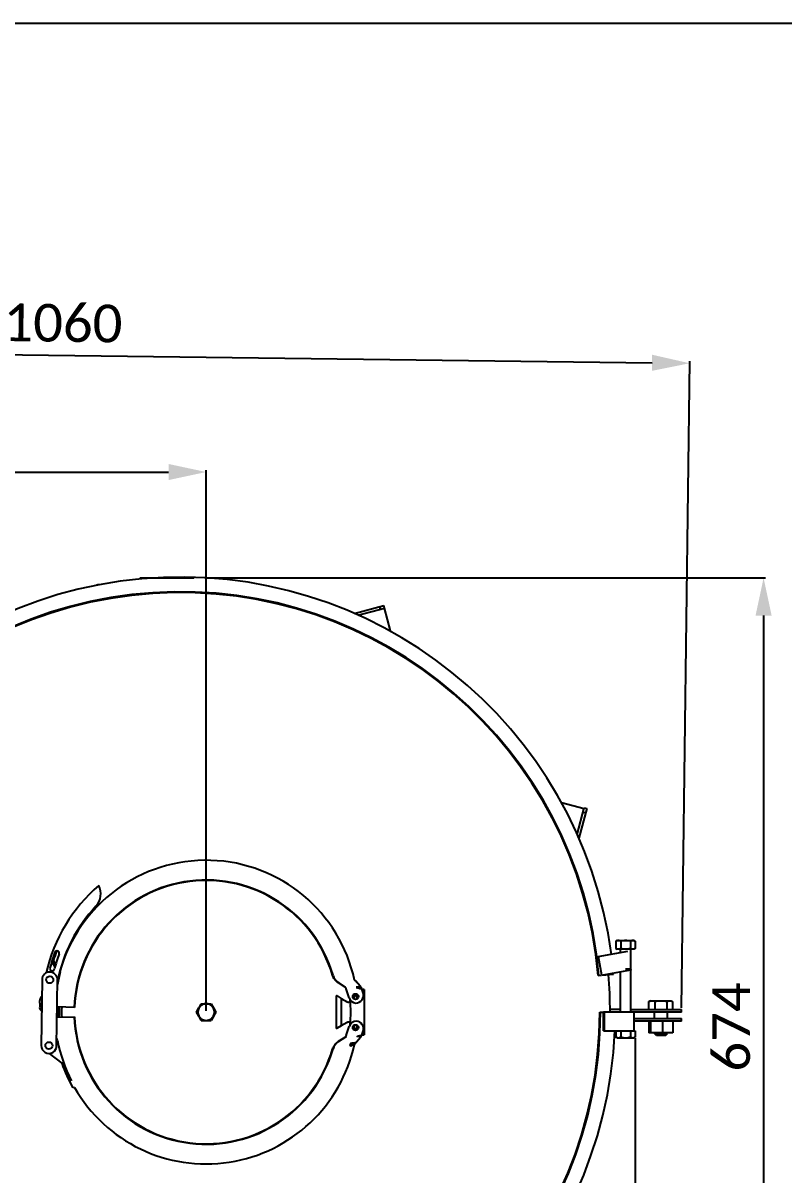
# Model space of a CAD drawing. Header units: millimetres. Extents: x 581 to 3895, y 0 to 3492.
# Drawn here: x 1262 to 1851, y 2599 to 3492 of the extents above; entities that cross this region are included whole.
import ezdxf

# ---------------------------------------------------------------- set-up
doc = ezdxf.new("R2010")
doc.units = ezdxf.units.MM
doc.header["$LTSCALE"] = 272.25
doc.header["$PDMODE"] = 3
doc.header["$PDSIZE"] = 8
doc.layers.get('0').update_dxf_attribs({"linetype": 'CONTINUOUS'})
doc.layers.get('Defpoints').update_dxf_attribs({"linetype": 'CONTINUOUS'})
for name, color, linetype in [('00_BUW_DATUM', 7, 'CONTINUOUS'), ('02___PRT_ALL_AXES', 7, 'CONTINUOUS'), ('03___PRT_ALL_CURVES', 7, 'CONTINUOUS')]:
    doc.layers.add(name, color=color, linetype=linetype)
doc.styles.get("Standard").update_dxf_attribs({"font": 'calibri.ttf'})
doc.dimstyles.new('DIMSTYLE_1', dxfattribs={"dimtxt": 29.166667, "dimasz": 29.166667, "dimexe": 1.5, "dimexo": 1, "dimgap": 0.875, "dimtad": 1, "dimdsep": 46, "dimtxsty": 'Standard', "dimblk": '_FILLED', "dimblk1": '_FILLED', "dimblk2": '_FILLED', "dimcen": 0.09, "dimazin": 2, "dimtp": 0.01, "dimtm": 0.01, "dimtfac": 1, "dimtofl": 0, "dimtmove": 0, "dimatfit": 3, "dimldrblk": '_FILLED', "dimfxl": 0, "dimtolj": 1, "dimarcsym": 0})
doc.dimstyles.new('DIMSTYLE_2', dxfattribs={"dimtxt": 29.166667, "dimasz": 29.166667, "dimexe": 1.5, "dimexo": 1, "dimgap": 0.875, "dimtad": 1, "dimlfac": 0.12, "dimdsep": 46, "dimtxsty": 'Standard', "dimblk": '_FILLED', "dimblk1": '_FILLED', "dimblk2": '_FILLED', "dimcen": 0.09, "dimazin": 2, "dimtp": 0.01, "dimtm": 0.01, "dimtfac": 1, "dimtofl": 0, "dimtmove": 0, "dimatfit": 3, "dimldrblk": '_FILLED', "dimfxl": 0, "dimtolj": 1, "dimarcsym": 0})
doc.dimstyles.new('DIMSTYLE_4', dxfattribs={"dimtxt": 29.166667, "dimasz": 29.166667, "dimexe": 1.5, "dimexo": 1, "dimgap": 0.875, "dimtad": 1, "dimdec": 0, "dimdsep": 46, "dimtxsty": 'Standard', "dimblk": '_FILLED', "dimblk1": '_FILLED', "dimblk2": '_FILLED', "dimcen": 0.09, "dimazin": 2, "dimtp": 0.01, "dimtm": 0.01, "dimtfac": 1, "dimtdec": 0, "dimtofl": 0, "dimtmove": 0, "dimatfit": 3, "dimldrblk": '_FILLED', "dimfxl": 0, "dimtolj": 1, "dimarcsym": 0})

# ---------------------------------------------------------------- blocks, each defined once
blk = doc.blocks.new('_FILLED')
at = {"color": 0, "linetype": 'ByBlock'}
blk.add_solid([(0, 0), (-1, 0.214), (-1, -0.214)], dxfattribs=at)
blk = doc.blocks.new('*D70')
at = {"color": 0, "linetype": 'Continuous', "lineweight": -2}
for p, q in [((1735.97, 2705.29), (1735.97, 2315.66)), ((1010.57, 2618.72), (1010.57, 2315.66)), ((1039.73, 2317.16), (1706.8, 2317.16))]:
    blk.add_line(p, q, dxfattribs=at)
at = {"layer": 'Defpoints', "color": 0}
for p in [(1735.97, 2706.29), (1010.57, 2619.72), (1735.97, 2317.16)]:
    blk.add_point(p, dxfattribs=at)
at = {"color": 0, "linetype": 'ByBlock', "lineweight": -2, "xscale": 29.1666666667, "yscale": 29.1666666667, "zscale": 29.1666666667, "rotation": 180}
blk.add_blockref('_FILLED', (1010.57, 2317.16), dxfattribs=at)
at = {"color": 0, "linetype": 'ByBlock', "lineweight": -2, "xscale": 29.1666666667, "yscale": 29.1666666667, "zscale": 29.1666666667}
blk.add_blockref('_FILLED', (1735.97, 2317.16), dxfattribs=at)
at = {"color": 0, "insert": (1373.07, 2356.93), "char_height": 29.167, "attachment_point": 2, "line_spacing_factor": 0.9}
blk.add_mtext('\\A1;710', dxfattribs=at)
blk = doc.blocks.new('*D71')
at = {"color": 0, "linetype": 'Continuous', "lineweight": -2}
for p, q in [((1402.53, 3061.67), (1836.92, 3061.67)), ((1835.42, 3032.51), (1835.42, 2417.48)), ((1403.51, 2388.31), (1836.92, 2388.31))]:
    blk.add_line(p, q, dxfattribs=at)
at = {"layer": 'Defpoints', "color": 0}
for p in [(1401.53, 3061.67), (1402.51, 2388.31), (1835.42, 2388.31)]:
    blk.add_point(p, dxfattribs=at)
at = {"color": 0, "linetype": 'ByBlock', "lineweight": -2, "xscale": 29.1666666667, "yscale": 29.1666666667, "zscale": 29.1666666667}
for p, rotation in [((1835.42, 3061.67), 89.99999999999999), ((1835.42, 2388.31), 270)]:
    blk.add_blockref('_FILLED', p, dxfattribs=dict(at, rotation=rotation))
at = {"color": 0, "insert": (1795.65, 2713.79), "char_height": 29.167, "attachment_point": 2, "rotation": 90, "line_spacing_factor": 0.9}
blk.add_mtext('\\A1;674', dxfattribs=at)
blk = doc.blocks.new('*D75')
at = {"color": 0, "lineweight": -2}
for p, q in [((715.97, 2758.8), (722, 3242.64)), ((751.14, 3240.77), (1748.99, 3228.35)), ((1771.93, 2728.67), (1778.17, 3229.49))]:
    blk.add_line(p, q, dxfattribs=at)
at = {"layer": 'Defpoints', "color": 0}
for p in [(1778.15, 3227.99), (715.96, 2757.8), (1771.92, 2727.67)]:
    blk.add_point(p, dxfattribs=at)
at = {"color": 0, "linetype": 'ByBlock', "lineweight": -2, "xscale": 29.1666666667, "yscale": 29.1666666667, "zscale": 29.1666666667}
for p, rotation in [((721.98, 3241.14), 179.2866506773), ((1778.15, 3227.99), 359.2866506773)]:
    blk.add_blockref('_FILLED', p, dxfattribs=dict(at, rotation=rotation))
at = {"color": 0, "insert": (1292.68, 3273.8), "char_height": 29.1667, "attachment_point": 2, "rotation": 359.28665, "line_spacing_factor": 0.9}
blk.add_mtext('\\A1;\\A1;1060', dxfattribs=at)
blk = doc.blocks.new('*D76')
at = {"color": 0, "linetype": 'Continuous', "lineweight": -2}
for p, q in [((842.83, 2726.33), (842.83, 3145.23)), ((872, 3143.73), (1374.3, 3143.73)), ((1403.47, 2726.33), (1403.47, 3145.23))]:
    blk.add_line(p, q, dxfattribs=at)
at = {"layer": 'Defpoints', "color": 0}
for p in [(1403.47, 3143.73), (842.83, 2725.33), (1403.47, 2725.33)]:
    blk.add_point(p, dxfattribs=at)
at = {"color": 0, "linetype": 'ByBlock', "lineweight": -2, "xscale": 29.1666666667, "yscale": 29.1666666667, "zscale": 29.1666666667, "rotation": 180}
blk.add_blockref('_FILLED', (842.83, 3143.73), dxfattribs=at)
at = {"color": 0, "linetype": 'ByBlock', "lineweight": -2, "xscale": 29.1666666667, "yscale": 29.1666666667, "zscale": 29.1666666667}
blk.add_blockref('_FILLED', (1403.47, 3143.73), dxfattribs=at)
at = {"color": 0, "insert": (1123.15, 3159.55), "char_height": 29.167, "attachment_point": 5}
blk.add_mtext('\\A1;560', dxfattribs=at)

msp = doc.modelspace()

# ---------------------------------------------------------------- linework, layer by layer
at = {"linetype": 'Continuous'}
for p, q in [((580.651, 3491.548), (3894.928, 3491.548)), ((1352.017, 3061.672), (1394.196, 3061.672)), ((1320.519, 3056.391), (1320.353, 3056.391)), ((1518.179, 3034.228), (1541.12, 3040.221)), ((1521.113, 3032.927), (1541.626, 3038.286)), ((1538.488, 3037.466), (1537.982, 3039.401)), ((1541.626, 3038.286), (1541.12, 3040.221)), ((1541.321, 3038.206), (1545.925, 3020.582)), ((1678.721, 2887.79), (1696.341, 2883.187)), ((1691.061, 2862.977), (1696.42, 2883.491)), ((1698.356, 2882.986), (1692.363, 2860.049)), ((1696.42, 2883.491), (1698.356, 2882.986)), ((1695.601, 2880.353), (1697.536, 2879.848)), ((1304.872, 2789.389), (1304.232, 2789.537)), ((1730.043, 2772.2), (1706.901, 2768.119)), ((1709.992, 2753.9), (1707.467, 2768.219)), ((1283.773, 2764.191), (1286.288, 2760.263)), ((1286.876, 2762.343), (1285.032, 2765.433)), ((1732.393, 2757.85), (1709.426, 2753.8)), ((1728.466, 2758.793), (1732.466, 2758.793)), ((1732.466, 2758.461), (1732.568, 2757.881)), ((1732.466, 2757.863), (1732.568, 2757.881)), ((1276.245, 2750.463), (1275.61, 2699.467)), ((1287.609, 2699.318), (1288.244, 2750.314)), ((1290.407, 2756.427), (1290.05, 2757.025)), ((1510.891, 2744.922), (1503.941, 2749.913)), ((1518.379, 2750.333), (1522.768, 2745.394)), ((1522.962, 2745.163), (1519.321, 2749.197)), ((1709.426, 2753.8), (1709.418, 2753.85)), ((1505.657, 2748.216), (1510.815, 2744.908)), ((1510.849, 2744.908), (1505.887, 2748.216)), ((1511.718, 2744.333), (1511.505, 2744.339)), ((1511.718, 2744.332), (1511.512, 2744.331)), ((1511.514, 2744.328), (1511.648, 2744.331)), ((1511.648, 2744.331), (1511.718, 2744.333)), ((1514.355, 2736.4), (1512.03, 2743.375)), ((1525.083, 2740.242), (1524.052, 2743.314)), ((1525.787, 2742.833), (1524.214, 2742.833)), ((1525.787, 2742.833), (1525.787, 2707.833)), ((1397.912, 2728.71), (1399.715, 2731.832)), ((1399.715, 2731.832), (1407.22, 2731.832)), ((1399.822, 2730.563), (1399.748, 2730.664)), ((1399.879, 2730.753), (1399.946, 2730.647)), ((1400.157, 2730.781), (1400.09, 2730.887)), ((1400.227, 2730.967), (1400.287, 2730.858)), ((1400.506, 2730.978), (1400.446, 2731.088)), ((1400.587, 2731.16), (1400.64, 2731.047)), ((1400.866, 2731.153), (1400.813, 2731.266)), ((1400.959, 2731.329), (1401.005, 2731.213)), ((1401.237, 2731.305), (1401.191, 2731.421)), ((1401.34, 2731.475), (1401.379, 2731.356)), ((1401.616, 2731.433), (1401.578, 2731.552)), ((1401.73, 2731.596), (1401.761, 2731.475)), ((1402.003, 2731.537), (1401.972, 2731.658)), ((1402.127, 2731.693), (1402.15, 2731.57)), ((1402.396, 2731.617), (1402.372, 2731.74)), ((1402.529, 2731.765), (1402.544, 2731.641)), ((1402.792, 2731.672), (1402.777, 2731.796)), ((1402.934, 2731.811), (1402.942, 2731.686)), ((1403.192, 2731.702), (1403.184, 2731.827)), ((1403.342, 2731.832), (1403.342, 2731.707)), ((1403.592, 2731.707), (1403.592, 2731.832)), ((1403.75, 2731.827), (1403.743, 2731.702)), ((1403.992, 2731.686), (1404, 2731.811)), ((1404.158, 2731.796), (1404.142, 2731.672)), ((1404.39, 2731.641), (1404.406, 2731.765)), ((1404.562, 2731.74), (1404.539, 2731.617)), ((1404.784, 2731.57), (1404.808, 2731.693)), ((1404.962, 2731.658), (1404.931, 2731.537)), ((1405.173, 2731.475), (1405.204, 2731.596)), ((1405.356, 2731.552), (1405.318, 2731.433)), ((1405.556, 2731.356), (1405.594, 2731.475)), ((1405.743, 2731.421), (1405.697, 2731.305)), ((1405.93, 2731.213), (1405.976, 2731.329)), ((1406.121, 2731.266), (1406.068, 2731.153)), ((1406.294, 2731.047), (1406.347, 2731.16)), ((1406.488, 2731.088), (1406.428, 2730.978)), ((1406.647, 2730.858), (1406.707, 2730.968)), ((1406.844, 2730.887), (1406.777, 2730.781)), ((1406.988, 2730.647), (1407.055, 2730.753)), ((1407.186, 2730.664), (1407.112, 2730.563)), ((1407.22, 2731.832), (1409.022, 2728.71)), ((1504.187, 2737.419), (1504.187, 2713.247)), ((1504.958, 2737.84), (1508.069, 2735.835)), ((1508.069, 2735.835), (1512.751, 2733.319)), ((1508.069, 2735.835), (1508.069, 2714.831)), ((1508.487, 2735.61), (1509.701, 2734.958)), ((1510.868, 2734.331), (1512.386, 2733.516)), ((1512.386, 2733.516), (1512.751, 2733.319)), ((1746.594, 2727.333), (1746.594, 2733.468)), ((1747.829, 2734.183), (1746.713, 2733.538)), ((1747.829, 2734.183), (1763.829, 2734.183)), ((1751.4, 2727.333), (1751.4, 2733.468)), ((1760.635, 2727.333), (1760.635, 2733.468)), ((1763.829, 2734.183), (1764.946, 2733.538)), ((1764.946, 2733.539), (1765.064, 2733.468)), ((1765.064, 2727.333), (1765.064, 2733.468)), ((1287.883, 2721.296), (1301.529, 2721.773)), ((1287.933, 2725.333), (1289.467, 2725.333)), ((1301.529, 2728.892), (1287.983, 2729.365)), ((1395.962, 2725.333), (1397.833, 2728.573)), ((1397.833, 2722.093), (1395.962, 2725.333)), ((1397.093, 2725.458), (1396.968, 2725.458)), ((1396.968, 2725.208), (1397.093, 2725.208)), ((1396.973, 2725.616), (1397.098, 2725.608)), ((1397.098, 2725.057), (1396.973, 2725.049)), ((1397.114, 2725.858), (1396.989, 2725.865)), ((1396.989, 2724.8), (1397.114, 2724.808)), ((1397.004, 2726.023), (1397.128, 2726.007)), ((1397.128, 2724.658), (1397.004, 2724.642)), ((1397.159, 2726.256), (1397.035, 2726.271)), ((1397.035, 2724.394), (1397.159, 2724.41)), ((1397.06, 2726.428), (1397.183, 2726.404)), ((1397.183, 2724.261), (1397.06, 2724.238)), ((1397.23, 2726.65), (1397.107, 2726.673)), ((1397.107, 2723.992), (1397.23, 2724.016)), ((1397.141, 2726.828), (1397.263, 2726.797)), ((1397.263, 2723.869), (1397.141, 2723.838)), ((1397.325, 2727.039), (1397.204, 2727.07)), ((1397.204, 2723.595), (1397.325, 2723.626)), ((1397.248, 2727.222), (1397.367, 2727.183)), ((1397.367, 2723.482), (1397.248, 2723.443)), ((1397.444, 2727.421), (1397.325, 2727.46)), ((1397.325, 2723.206), (1397.444, 2723.244)), ((1397.379, 2727.609), (1397.495, 2727.563)), ((1397.495, 2723.103), (1397.379, 2723.057)), ((1397.587, 2727.795), (1397.471, 2727.841)), ((1397.471, 2722.824), (1397.587, 2722.87)), ((1397.534, 2727.987), (1397.647, 2727.933)), ((1397.647, 2722.732), (1397.534, 2722.679)), ((1397.753, 2728.16), (1397.64, 2728.213)), ((1397.64, 2722.453), (1397.753, 2722.506)), ((1397.712, 2728.354), (1397.822, 2728.294)), ((1397.822, 2722.372), (1397.712, 2722.311)), ((1397.942, 2728.513), (1397.832, 2728.573)), ((1397.833, 2722.092), (1397.942, 2722.153)), ((1399.715, 2718.833), (1397.912, 2721.955)), ((1397.913, 2728.709), (1398.019, 2728.642)), ((1398.019, 2722.023), (1397.913, 2721.956)), ((1398.153, 2728.853), (1398.047, 2728.92)), ((1398.047, 2721.745), (1398.153, 2721.812)), ((1398.136, 2729.051), (1398.237, 2728.978)), ((1398.384, 2729.18), (1398.283, 2729.254)), ((1398.38, 2729.379), (1398.476, 2729.299)), ((1398.636, 2729.492), (1398.539, 2729.571)), ((1398.644, 2729.69), (1398.735, 2729.605)), ((1398.906, 2729.787), (1398.815, 2729.873)), ((1398.927, 2729.985), (1399.013, 2729.893)), ((1399.195, 2730.065), (1399.11, 2730.156)), ((1399.228, 2730.26), (1399.308, 2730.164)), ((1399.501, 2730.323), (1399.421, 2730.42)), ((1399.546, 2730.517), (1399.62, 2730.416)), ((1409.022, 2721.956), (1407.22, 2718.833)), ((1407.315, 2730.416), (1407.388, 2730.517)), ((1407.513, 2730.42), (1407.434, 2730.324)), ((1407.626, 2730.164), (1407.706, 2730.261)), ((1407.825, 2730.156), (1407.739, 2730.065)), ((1407.921, 2729.894), (1408.007, 2729.985)), ((1408.119, 2729.873), (1408.028, 2729.787)), ((1408.199, 2729.605), (1408.29, 2729.69)), ((1408.395, 2729.572), (1408.299, 2729.492)), ((1408.458, 2729.299), (1408.554, 2729.379)), ((1408.651, 2729.254), (1408.55, 2729.18)), ((1408.697, 2728.978), (1408.798, 2729.052)), ((1408.887, 2728.921), (1408.782, 2728.854)), ((1408.782, 2721.812), (1408.887, 2721.745)), ((1408.916, 2728.643), (1409.021, 2728.709)), ((1409.021, 2721.956), (1408.916, 2722.023)), ((1409.102, 2728.573), (1408.992, 2728.513)), ((1408.992, 2722.153), (1409.102, 2722.092)), ((1409.101, 2728.573), (1410.972, 2725.333)), ((1410.972, 2725.333), (1409.102, 2722.093)), ((1409.113, 2728.294), (1409.222, 2728.354)), ((1409.222, 2722.312), (1409.113, 2722.372)), ((1409.294, 2728.213), (1409.181, 2728.16)), ((1409.181, 2722.506), (1409.294, 2722.453)), ((1409.288, 2727.934), (1409.401, 2727.987)), ((1409.401, 2722.679), (1409.288, 2722.732)), ((1409.464, 2727.841), (1409.347, 2727.795)), ((1409.347, 2722.87), (1409.464, 2722.824)), ((1409.439, 2727.563), (1409.556, 2727.609)), ((1409.556, 2723.057), (1409.439, 2723.103)), ((1409.609, 2727.46), (1409.49, 2727.421)), ((1409.49, 2723.244), (1409.609, 2723.206)), ((1409.568, 2727.184), (1409.687, 2727.222)), ((1409.687, 2723.443), (1409.568, 2723.482)), ((1409.731, 2727.07), (1409.61, 2727.039)), ((1409.61, 2723.627), (1409.731, 2723.596)), ((1409.672, 2726.797), (1409.793, 2726.828)), ((1409.793, 2723.838), (1409.672, 2723.869)), ((1409.827, 2726.673), (1409.705, 2726.65)), ((1409.705, 2724.016), (1409.827, 2723.992)), ((1409.751, 2726.404), (1409.874, 2726.428)), ((1409.874, 2724.238), (1409.751, 2724.261)), ((1409.899, 2726.271), (1409.775, 2726.256)), ((1409.775, 2724.41), (1409.899, 2724.394)), ((1409.806, 2726.008), (1409.93, 2726.023)), ((1409.93, 2724.642), (1409.806, 2724.658)), ((1409.945, 2725.866), (1409.821, 2725.858)), ((1409.821, 2724.808), (1409.945, 2724.8)), ((1409.836, 2725.608), (1409.961, 2725.616)), ((1409.961, 2725.05), (1409.836, 2725.057)), ((1409.966, 2725.458), (1409.841, 2725.458)), ((1409.841, 2725.208), (1409.966, 2725.208)), ((1771.829, 2725.333), (1711.467, 2725.333)), ((1711.467, 2710.793), (1711.467, 2725.333)), ((1712.042, 2710.793), (1712.042, 2725.333)), ((1724.466, 2727.333), (1716.438, 2727.333)), ((1732.466, 2727.333), (1771.829, 2727.333)), ((1734.966, 2725.333), (1734.966, 2710.793)), ((1750.829, 2720.333), (1750.829, 2725.333)), ((1760.829, 2720.333), (1760.829, 2725.333)), ((1771.829, 2725.333), (1771.829, 2727.333)), ((1398.237, 2721.687), (1398.136, 2721.614)), ((1398.283, 2721.412), (1398.384, 2721.485)), ((1398.476, 2721.366), (1398.38, 2721.286)), ((1398.54, 2721.094), (1398.636, 2721.174)), ((1398.735, 2721.061), (1398.644, 2720.975)), ((1398.815, 2720.793), (1398.907, 2720.878)), ((1399.013, 2720.772), (1398.927, 2720.681)), ((1399.11, 2720.51), (1399.195, 2720.601)), ((1399.308, 2720.501), (1399.228, 2720.405)), ((1399.421, 2720.246), (1399.501, 2720.342)), ((1399.62, 2720.25), (1399.546, 2720.149)), ((1399.715, 2718.833), (1407.22, 2718.833)), ((1399.748, 2720.002), (1399.822, 2720.103)), ((1399.946, 2720.018), (1399.879, 2719.913)), ((1400.091, 2719.779), (1400.158, 2719.884)), ((1400.287, 2719.808), (1400.227, 2719.698)), ((1400.446, 2719.578), (1400.506, 2719.687)), ((1400.64, 2719.619), (1400.587, 2719.506)), ((1400.813, 2719.399), (1400.867, 2719.512)), ((1401.005, 2719.453), (1400.959, 2719.336)), ((1401.191, 2719.244), (1401.237, 2719.361)), ((1401.379, 2719.31), (1401.34, 2719.191)), ((1401.578, 2719.113), (1401.617, 2719.232)), ((1401.761, 2719.19), (1401.73, 2719.069)), ((1401.972, 2719.007), (1402.003, 2719.128)), ((1402.15, 2719.095), (1402.127, 2718.972)), ((1402.372, 2718.926), (1402.396, 2719.048)), ((1402.544, 2719.025), (1402.529, 2718.901)), ((1402.777, 2718.87), (1402.792, 2718.994)), ((1402.942, 2718.979), (1402.934, 2718.855)), ((1403.184, 2718.839), (1403.192, 2718.964)), ((1403.342, 2718.959), (1403.342, 2718.834)), ((1403.592, 2718.834), (1403.592, 2718.959)), ((1403.743, 2718.964), (1403.751, 2718.839)), ((1404, 2718.855), (1403.992, 2718.979)), ((1404.142, 2718.994), (1404.158, 2718.87)), ((1404.406, 2718.901), (1404.39, 2719.025)), ((1404.539, 2719.048), (1404.562, 2718.926)), ((1404.808, 2718.972), (1404.784, 2719.095)), ((1404.931, 2719.128), (1404.962, 2719.007)), ((1405.205, 2719.069), (1405.173, 2719.19)), ((1405.318, 2719.232), (1405.357, 2719.113)), ((1405.594, 2719.191), (1405.556, 2719.31)), ((1405.697, 2719.361), (1405.743, 2719.244)), ((1405.976, 2719.336), (1405.93, 2719.453)), ((1406.068, 2719.512), (1406.121, 2719.399)), ((1406.347, 2719.506), (1406.294, 2719.619)), ((1406.428, 2719.687), (1406.489, 2719.578)), ((1406.708, 2719.698), (1406.647, 2719.808)), ((1406.777, 2719.884), (1406.844, 2719.779)), ((1407.055, 2719.913), (1406.988, 2720.018)), ((1407.113, 2720.103), (1407.186, 2720.002)), ((1407.388, 2720.149), (1407.315, 2720.25)), ((1407.434, 2720.342), (1407.513, 2720.246)), ((1407.706, 2720.405), (1407.626, 2720.501)), ((1407.739, 2720.601), (1407.825, 2720.51)), ((1408.007, 2720.681), (1407.922, 2720.772)), ((1408.028, 2720.879), (1408.119, 2720.793)), ((1408.29, 2720.975), (1408.199, 2721.061)), ((1408.299, 2721.174), (1408.395, 2721.094)), ((1408.554, 2721.287), (1408.458, 2721.366)), ((1408.55, 2721.485), (1408.651, 2721.412)), ((1408.798, 2721.614), (1408.697, 2721.688)), ((1508.069, 2714.831), (1504.958, 2712.826)), ((1512.751, 2717.347), (1508.069, 2714.831)), ((1512.387, 2717.15), (1511.638, 2716.749)), ((1512.038, 2707.314), (1514.343, 2714.23)), ((1512.751, 2717.347), (1512.387, 2717.15)), ((1734.966, 2720.333), (1771.829, 2720.333)), ((1771.829, 2718.333), (1734.966, 2718.333)), ((1746.615, 2718.333), (1746.615, 2709.333)), ((1747.858, 2718.333), (1747.858, 2709.333)), ((1757.072, 2718.333), (1757.072, 2709.333)), ((1765.044, 2718.333), (1765.044, 2709.333)), ((1771.829, 2718.333), (1771.829, 2720.333)), ((1510.816, 2705.759), (1505.672, 2702.46)), ((1505.901, 2702.46), (1510.85, 2705.759)), ((1511.473, 2706.313), (1511.507, 2706.353)), ((1511.473, 2706.313), (1512.275, 2706.333)), ((1512.275, 2706.333), (1511.507, 2706.353)), ((1523.033, 2705.57), (1518.379, 2700.333)), ((1522.889, 2705.45), (1519.181, 2701.468)), ((1522.604, 2706.854), (1522.639, 2706.86)), ((1522.604, 2706.854), (1522.639, 2706.86)), ((1522.826, 2706.894), (1522.639, 2706.86)), ((1524.073, 2707.413), (1524.076, 2707.422)), ((1524.076, 2707.422), (1525.094, 2710.457)), ((1524.214, 2707.833), (1525.787, 2707.833)), ((1711.467, 2710.793), (1735.971, 2710.793)), ((1765.044, 2709.333), (1746.615, 2709.333)), ((1750.829, 2708.833), (1750.829, 2709.333)), ((1760.829, 2708.833), (1750.829, 2708.833)), ((1752.329, 2707.333), (1750.829, 2708.833)), ((1759.329, 2707.333), (1752.329, 2707.333)), ((1759.329, 2707.333), (1760.829, 2708.833)), ((1760.829, 2708.833), (1760.829, 2709.333)), ((1287.661, 2703.449), (1288.282, 2703.383)), ((1514.894, 2699.558), (1514.822, 2699.581)), ((1514.822, 2699.581), (1514.893, 2699.558)), ((1514.893, 2699.558), (1514.939, 2699.543)), ((1514.939, 2699.543), (1514.894, 2699.558)), ((1515.07, 2699.5), (1514.939, 2699.543)), ((1514.939, 2699.543), (1515.07, 2699.5)), ((1515.204, 2699.458), (1515.07, 2699.5)), ((1515.07, 2699.5), (1515.155, 2699.473)), ((1515.155, 2699.473), (1515.204, 2699.458)), ((1515.284, 2699.432), (1515.204, 2699.458)), ((1515.204, 2699.458), (1515.284, 2699.432)), ((1515.335, 2699.416), (1515.284, 2699.432)), ((1515.284, 2699.432), (1515.335, 2699.416)), ((1515.388, 2699.399), (1515.335, 2699.416)), ((1515.335, 2699.416), (1515.366, 2699.406)), ((1515.366, 2699.406), (1515.445, 2699.381)), ((1515.445, 2699.381), (1515.388, 2699.399)), ((1515.536, 2699.352), (1515.445, 2699.381)), ((1515.445, 2699.381), (1515.541, 2699.351)), ((1515.846, 2699.256), (1515.872, 2699.248)), ((1517.698, 2701.328), (1517.734, 2701.332)), ((1518.379, 2700.333), (1518.123, 2700.333)), ((1281.686, 2693.395), (1291.53, 2685.664)), ((1291.53, 2685.664), (1292.9, 2686.29)), ((1301.451, 2666.875), (1300.195, 2666.695))]:
    msp.add_line(p, q, dxfattribs=at)
for centre, radius in [((1282.245, 2750.389), 2.75), ((1519.267, 2737.333), 2.25), ((1519.267, 2713.333), 2.25), ((1281.61, 2699.393), 2.75)]:
    msp.add_circle(centre, radius, dxfattribs=at)
for centre, radius, start, end in [((1320.348, 3052.391), 4, 89.938925, 114.108291), ((1403.467, 2725.333), 117.6, 12.096442, 164.473655), ((1404.763, 2726.333), 128.758, 131.017001, 166.82841), ((1403.467, 2725.333), 102.344, 16.198028, 178.000285), ((1403.467, 2725.333), 102, 16.293461, 178.000285), ((1307.83, 2817.045), 14, 316.899085, 27.378992), ((1404.763, 2726.333), 118.758, 136.899085, 168.909816), ((1299.022, 2782.978), 2, 279.502488, 301.279184), ((1404.905, 2727.884), 126.458, 159.761236, 165.610016), ((1403.425, 2725.333), 125, 157.698285, 161.288766), ((1404.905, 2727.884), 122.958, 159.761236, 165.4357), ((1287.897, 2771.025), 1.75, 339.761236, 159.761236), ((1284.156, 2759.058), 1.76, 171.709741, 351.709741), ((1282.245, 2750.389), 6, 359.286793, 179.286793), ((1403.467, 2725.333), 117.258, 164.622493, 169.443765), ((1509.949, 2755.832), 8.655, 217.068119, 221.765931), ((1510.288, 2755.727), 8.607, 216.756955, 220.823997), ((1509.19, 2742.372), 3.012, 46.868203, 57.337352), ((1509.179, 2742.364), 3.025, 41.161641, 46.822302), ((1509.055, 2742.379), 3.138, 25.146174, 38.997395), ((1508.93, 2742.278), 3.298, 38.425901, 38.663925), ((1509.108, 2742.411), 3.076, 25.30016, 38.606627), ((1509.132, 2742.423), 3.05, 22.883105, 25.285064), ((1509.069, 2742.387), 3.122, 22.891755, 25.114528), ((1508.789, 2742.281), 3.421, 18.642006, 22.842643), ((1509.073, 2742.389), 3.117, 18.438437, 22.89344), ((1519.395, 2738.333), 6, 270.000285, 18.549622), ((1519.278, 2730.504), 13.604, 82.591716, 88.382663), ((1518.405, 2760.591), 16.083, 278.959021, 279.339168), ((1519.136, 2756.508), 11.936, 278.572509, 279.051101), ((1517.168, 2767.972), 23.567, 279.394505, 280.390705), ((1518.976, 2728.363), 15.765, 80.788275, 82.516152), ((1519.031, 2728.543), 15.58, 81.624341, 82.621612), ((1518.132, 2722.507), 21.683, 80.62572, 81.598043), ((1525.349, 2723.461), 21.689, 98.790978, 100.441506), ((1517.216, 2717.338), 26.93, 80.328302, 80.846441), ((1519.13, 2741.641), 5.199, 25.234489, 27.340131), ((1519.192, 2741.668), 5.132, 21.111351, 25.249828), ((1280.325, 2733.534), 6, 134.953099, 223.627077), ((1304.485, 2727.344), 30.078, 172.118886, 177.458753), ((1403.467, 2725.333), 6.506, 92.468413, 147.533038), ((1403.467, 2725.333), 6.5, 123.502635, 124.898816), ((1403.467, 2725.333), 6.375, 121.277207, 123.524244), ((1403.467, 2725.333), 6.5, 119.902635, 121.298816), ((1403.467, 2725.333), 6.375, 117.677207, 119.924244), ((1403.467, 2725.333), 6.5, 116.302635, 117.698816), ((1403.467, 2725.333), 6.375, 114.077207, 116.324244), ((1403.467, 2725.333), 6.5, 112.702635, 114.098816), ((1403.467, 2725.333), 6.375, 110.477207, 112.724244), ((1403.467, 2725.333), 6.5, 109.102635, 110.498816), ((1403.467, 2725.333), 6.375, 106.877207, 109.124244), ((1403.467, 2725.333), 6.5, 105.502635, 106.898816), ((1403.467, 2725.333), 6.375, 103.277207, 105.524244), ((1403.467, 2725.333), 6.5, 101.902635, 103.298816), ((1403.467, 2725.333), 6.375, 99.677207, 101.924244), ((1403.467, 2725.333), 6.5, 98.302635, 99.698816), ((1403.467, 2725.333), 6.375, 96.077207, 98.324244), ((1403.467, 2725.333), 6.5, 94.702635, 96.098816), ((1403.467, 2725.333), 6.375, 92.477207, 94.724244), ((1403.467, 2725.333), 6.5, 91.102635, 92.498816), ((1403.467, 2725.333), 6.375, 88.877207, 91.124244), ((1403.467, 2725.333), 6.5, 87.502635, 88.898816), ((1403.467, 2725.333), 6.375, 85.277207, 87.524244), ((1403.467, 2725.333), 6.506, 32.468413, 87.533038), ((1403.467, 2725.333), 6.5, 83.902635, 85.298816), ((1403.467, 2725.333), 6.375, 81.677207, 83.924244), ((1403.467, 2725.333), 6.5, 80.302635, 81.698816), ((1403.467, 2725.333), 6.375, 78.077207, 80.324244), ((1403.467, 2725.333), 6.5, 76.702635, 78.098816), ((1403.467, 2725.333), 6.375, 74.477207, 76.724244), ((1403.467, 2725.333), 6.5, 73.102635, 74.498816), ((1403.467, 2725.333), 6.375, 70.877207, 73.124244), ((1403.467, 2725.333), 6.5, 69.502635, 70.898816), ((1403.467, 2725.333), 6.375, 67.277207, 69.524244), ((1403.467, 2725.333), 6.5, 65.902635, 67.298816), ((1403.467, 2725.333), 6.375, 63.677207, 65.924244), ((1403.467, 2725.333), 6.5, 62.302635, 63.698816), ((1403.467, 2725.333), 6.375, 60.077207, 62.324244), ((1403.467, 2725.333), 6.5, 58.702635, 60.098816), ((1403.467, 2725.333), 6.375, 56.477207, 58.724244), ((1403.467, 2725.333), 6.5, 55.102635, 56.498816), ((1504.687, 2737.419), 0.5, 57.195648, 180.00013), ((1520.047, 2738.298), 6, 198.435234, 263.763221), ((1513.651, 2734.64), 1.568, 322.883054, 324.140392), ((1403.467, 2725.333), 112, 355.045522, 4.944899), ((1403.467, 2725.333), 115.5, 4.902969, 6.928605), ((1403.467, 2725.333), 117.5, 4.94802, 6.886329), ((1276.434, 2728.589), 2, 177.458753, 255.946635), ((1403.467, 2725.333), 115.5, 178.000092, 182.000193), ((1403.467, 2725.333), 114, 177.999145, 182.000028), ((1403.467, 2725.333), 112, 177.999442, 182.000843), ((1403.467, 2725.333), 102.344, 182, 343.813516), ((1403.467, 2725.333), 102, 182, 343.719107), ((1403.467, 2725.333), 6.506, 152.468413, 207.533038), ((1403.467, 2725.333), 6.5, 177.502635, 178.898816), ((1403.467, 2725.333), 6.5, 181.102635, 182.498816), ((1403.467, 2725.333), 6.5, 173.902635, 175.298816), ((1403.467, 2725.333), 6.5, 184.702635, 186.098816), ((1403.467, 2725.333), 6.5, 170.302635, 171.698816), ((1403.467, 2725.333), 6.5, 188.302635, 189.698816), ((1403.467, 2725.333), 6.375, 178.877207, 181.124244), ((1403.467, 2725.333), 6.375, 175.277207, 177.524244), ((1403.467, 2725.333), 6.375, 182.477207, 184.724244), ((1403.467, 2725.333), 6.5, 166.702635, 168.098816), ((1403.467, 2725.333), 6.5, 191.902635, 193.298816), ((1403.467, 2725.333), 6.375, 171.677207, 173.924244), ((1403.467, 2725.333), 6.375, 186.077207, 188.324244), ((1403.467, 2725.333), 6.375, 168.077207, 170.324244), ((1403.467, 2725.333), 6.375, 189.677207, 191.924244), ((1403.467, 2725.333), 6.5, 163.102635, 164.498816), ((1403.467, 2725.333), 6.5, 195.502635, 196.898816), ((1403.467, 2725.333), 6.375, 164.477207, 166.724244), ((1403.467, 2725.333), 6.375, 193.277207, 195.524244), ((1403.467, 2725.333), 6.5, 159.502635, 160.898816), ((1403.467, 2725.333), 6.5, 199.102635, 200.498816), ((1403.467, 2725.333), 6.375, 160.877207, 163.124244), ((1403.467, 2725.333), 6.375, 196.877207, 199.124244), ((1403.467, 2725.333), 6.5, 155.902635, 157.298816), ((1403.467, 2725.333), 6.5, 202.702635, 204.098816), ((1403.467, 2725.333), 6.375, 157.277207, 159.524244), ((1403.467, 2725.333), 6.375, 200.477207, 202.724244), ((1403.467, 2725.333), 6.5, 152.302635, 153.698816), ((1403.467, 2725.333), 6.5, 206.302635, 207.698816), ((1403.467, 2725.333), 6.375, 153.677207, 155.924244), ((1403.467, 2725.333), 6.375, 204.077207, 206.324244), ((1403.467, 2725.333), 6.375, 150.077207, 152.324244), ((1403.467, 2725.333), 6.375, 207.677207, 209.924244), ((1403.467, 2725.333), 6.5, 148.702635, 150.098816), ((1403.467, 2725.333), 6.5, 209.902635, 211.298816), ((1403.467, 2725.333), 6.506, 212.468413, 267.533038), ((1403.467, 2725.333), 6.375, 146.477207, 148.724244), ((1403.467, 2725.333), 6.375, 211.277207, 213.524244), ((1403.467, 2725.333), 6.5, 145.102635, 146.498816), ((1403.467, 2725.333), 6.5, 213.502635, 214.898816), ((1403.467, 2725.333), 6.375, 142.877207, 145.124244), ((1403.467, 2725.333), 6.5, 141.502635, 142.898816), ((1403.467, 2725.333), 6.375, 139.277207, 141.524244), ((1403.467, 2725.333), 6.5, 137.902635, 139.298816), ((1403.467, 2725.333), 6.375, 135.677207, 137.924244), ((1403.467, 2725.333), 6.5, 134.302635, 135.698816), ((1403.467, 2725.333), 6.375, 132.077207, 134.324244), ((1403.467, 2725.333), 6.5, 130.702635, 132.098816), ((1403.467, 2725.333), 6.375, 128.477207, 130.724244), ((1403.467, 2725.333), 6.5, 127.102635, 128.498816), ((1403.467, 2725.333), 6.375, 124.877207, 127.124244), ((1403.467, 2725.333), 6.506, 272.468413, 327.533038), ((1403.467, 2725.333), 6.375, 52.877207, 55.124244), ((1403.467, 2725.333), 6.5, 51.502635, 52.898816), ((1403.467, 2725.333), 6.375, 49.277207, 51.524244), ((1403.467, 2725.333), 6.5, 47.902635, 49.298816), ((1403.467, 2725.333), 6.375, 45.677207, 47.924244), ((1403.467, 2725.333), 6.5, 44.302635, 45.698816), ((1403.467, 2725.333), 6.375, 42.077207, 44.324244), ((1403.467, 2725.333), 6.5, 40.702635, 42.098816), ((1403.467, 2725.333), 6.375, 38.477207, 40.724244), ((1403.467, 2725.333), 6.375, 34.877207, 37.124244), ((1403.467, 2725.333), 6.5, 37.102635, 38.498816), ((1403.467, 2725.333), 6.375, 31.277207, 33.524244), ((1403.467, 2725.333), 6.375, 326.477207, 328.724244), ((1403.467, 2725.333), 6.5, 33.502635, 34.898816), ((1403.467, 2725.333), 6.5, 325.102635, 326.498816), ((1403.467, 2725.333), 6.375, 27.677207, 29.924244), ((1403.467, 2725.333), 6.375, 330.077207, 332.324244), ((1403.467, 2725.333), 6.5, 29.902635, 31.298816), ((1403.467, 2725.333), 6.5, 328.702635, 330.098816), ((1403.467, 2725.333), 6.375, 24.077207, 26.324244), ((1403.467, 2725.333), 6.375, 333.677207, 335.924244), ((1403.467, 2725.333), 6.5, 26.302635, 27.698816), ((1403.467, 2725.333), 6.5, 332.302635, 333.698816), ((1403.467, 2725.333), 6.506, 332.468413, 27.533038), ((1403.467, 2725.333), 6.375, 20.477207, 22.724244), ((1403.467, 2725.333), 6.375, 337.277207, 339.524244), ((1403.467, 2725.333), 6.5, 22.702635, 24.098816), ((1403.467, 2725.333), 6.5, 335.902635, 337.298816), ((1403.467, 2725.333), 6.375, 16.877207, 19.124244), ((1403.467, 2725.333), 6.375, 340.877207, 343.124244), ((1403.467, 2725.333), 6.5, 19.102635, 20.498816), ((1403.467, 2725.333), 6.5, 339.502635, 340.898816), ((1403.467, 2725.333), 6.375, 13.277207, 15.524244), ((1403.467, 2725.333), 6.375, 344.477207, 346.724244), ((1403.467, 2725.333), 6.5, 15.502635, 16.898816), ((1403.467, 2725.333), 6.5, 343.102635, 344.498816), ((1403.467, 2725.333), 6.375, 9.677207, 11.924244), ((1403.467, 2725.333), 6.375, 348.077207, 350.324244), ((1403.467, 2725.333), 6.375, 6.077207, 8.324244), ((1403.467, 2725.333), 6.375, 351.677207, 353.924244), ((1403.467, 2725.333), 6.5, 11.902635, 13.298816), ((1403.467, 2725.333), 6.5, 346.702635, 348.098816), ((1403.467, 2725.333), 6.375, 2.477207, 4.724244), ((1403.467, 2725.333), 6.375, 355.277207, 357.524244), ((1403.467, 2725.333), 6.375, 358.877207, 1.124244), ((1403.467, 2725.333), 6.5, 8.302635, 9.698816), ((1403.467, 2725.333), 6.5, 350.302635, 351.698816), ((1403.467, 2725.333), 6.5, 4.702635, 6.098816), ((1403.467, 2725.333), 6.5, 353.902635, 355.298816), ((1403.467, 2725.333), 6.5, 1.102635, 2.498816), ((1403.467, 2725.333), 6.5, 357.502635, 358.898816), ((1403.467, 2725.333), 6.375, 214.877207, 217.124244), ((1403.467, 2725.333), 6.5, 217.102635, 218.498816), ((1403.467, 2725.333), 6.375, 218.477207, 220.724244), ((1403.467, 2725.333), 6.5, 220.702635, 222.098816), ((1403.467, 2725.333), 6.375, 222.077207, 224.324244), ((1403.467, 2725.333), 6.5, 224.302635, 225.698816), ((1403.467, 2725.333), 6.375, 225.677207, 227.924244), ((1403.467, 2725.333), 6.5, 227.902635, 229.298816), ((1403.467, 2725.333), 6.375, 229.277207, 231.524244), ((1403.467, 2725.333), 6.5, 231.502635, 232.898816), ((1403.467, 2725.333), 6.375, 232.877207, 235.124244), ((1403.467, 2725.333), 6.5, 235.102635, 236.498816), ((1403.467, 2725.333), 6.375, 236.477207, 238.724244), ((1403.467, 2725.333), 6.5, 238.702635, 240.098816), ((1403.467, 2725.333), 6.375, 240.077207, 242.324244), ((1403.467, 2725.333), 6.5, 242.302635, 243.698816), ((1403.467, 2725.333), 6.375, 243.677207, 245.924244), ((1403.467, 2725.333), 6.5, 245.902635, 247.298816), ((1403.467, 2725.333), 6.375, 247.277207, 249.524244), ((1403.467, 2725.333), 6.5, 249.502635, 250.898816), ((1403.467, 2725.333), 6.375, 250.877207, 253.124244), ((1403.467, 2725.333), 6.5, 253.102635, 254.498816), ((1403.467, 2725.333), 6.375, 254.477207, 256.724244), ((1403.467, 2725.333), 6.5, 256.702635, 258.098816), ((1403.467, 2725.333), 6.375, 258.077207, 260.324244), ((1403.467, 2725.333), 6.5, 260.302635, 261.698816), ((1403.467, 2725.333), 6.375, 261.677207, 263.924244), ((1403.467, 2725.333), 6.5, 263.902635, 265.298816), ((1403.467, 2725.333), 6.375, 265.277207, 267.524244), ((1403.467, 2725.333), 6.5, 267.502635, 268.898816), ((1403.467, 2725.333), 6.375, 268.877207, 271.124244), ((1403.467, 2725.333), 6.5, 271.102635, 272.498816), ((1403.467, 2725.333), 6.375, 272.477207, 274.724244), ((1403.467, 2725.333), 6.5, 274.702635, 276.098816), ((1403.467, 2725.333), 6.375, 276.077207, 278.324244), ((1403.467, 2725.333), 6.5, 278.302635, 279.698816), ((1403.467, 2725.333), 6.375, 279.677207, 281.924244), ((1403.467, 2725.333), 6.5, 281.902635, 283.298816), ((1403.467, 2725.333), 6.375, 283.277207, 285.524244), ((1403.467, 2725.333), 6.5, 285.502635, 286.898816), ((1403.467, 2725.333), 6.375, 286.877207, 289.124244), ((1403.467, 2725.333), 6.5, 289.102635, 290.498816), ((1403.467, 2725.333), 6.375, 290.477207, 292.724244), ((1403.467, 2725.333), 6.5, 292.702635, 294.098816), ((1403.467, 2725.333), 6.375, 294.077207, 296.324244), ((1403.467, 2725.333), 6.5, 296.302635, 297.698816), ((1403.467, 2725.333), 6.375, 297.677207, 299.924244), ((1403.467, 2725.333), 6.5, 299.902635, 301.298816), ((1403.467, 2725.333), 6.375, 301.277207, 303.524244), ((1403.467, 2725.333), 6.5, 303.502635, 304.898816), ((1403.467, 2725.333), 6.375, 304.877207, 307.124244), ((1403.467, 2725.333), 6.5, 307.102635, 308.498816), ((1403.467, 2725.333), 6.375, 308.477207, 310.724244), ((1403.467, 2725.333), 6.5, 310.702635, 312.098816), ((1403.467, 2725.333), 6.375, 312.077207, 314.324244), ((1403.467, 2725.333), 6.5, 314.302635, 315.698816), ((1403.467, 2725.333), 6.375, 315.677207, 317.924244), ((1403.467, 2725.333), 6.5, 317.902635, 319.298816), ((1403.467, 2725.333), 6.375, 319.277207, 321.524244), ((1403.467, 2725.333), 6.375, 322.877207, 325.124244), ((1403.467, 2725.333), 6.5, 321.502635, 322.898816), ((1504.687, 2713.247), 0.5, 180.000152, 302.804639), ((1520.035, 2712.333), 6, 90, 161.565051), ((1513.648, 2716.023), 1.573, 35.873906, 37.062953), ((1513.151, 2715.759), 2.136, 5.959189, 23.594541), ((1403.467, 2725.333), 115.5, 353.071689, 355.097306), ((1519.406, 2712.366), 6, 341.450663, 83.983153), ((1403.467, 2725.333), 117.5, 353.114025, 355.052198), ((1403.467, 2725.333), 117.6, 190.005493, 190.74106), ((1509.169, 2708.277), 3.027, 303.728589, 319.558536), ((1519.693, 2720.885), 14.329, 271.669515, 273.261246), ((1519.741, 2719.9), 13.344, 271.586686, 273.296003), ((1519.759, 2719.509), 12.952, 273.316094, 276.889459), ((1519.81, 2718.989), 12.431, 273.218491, 276.941944), ((1519.576, 2721.048), 14.503, 276.87695, 277.123634), ((1519.91, 2718.07), 11.506, 276.999676, 277.310627), ((1524.337, 2717.252), 11.652, 260.289337, 260.677669), ((1524.206, 2716.466), 10.855, 260.271146, 260.703584), ((1524.223, 2716.556), 10.947, 260.674659, 261.386786), ((1524.182, 2716.322), 10.71, 260.702991, 261.414728), ((1524.048, 2715.398), 9.776, 261.382504, 263.962412), ((1524.045, 2715.369), 9.746, 261.378099, 264.030023), ((1534.953, 2633.756), 74.133, 99.244344, 99.561319), ((1527.814, 2679.485), 27.859, 98.245841, 100.312994), ((1523.978, 2714.785), 9.159, 263.995596, 264.390117), ((1519.295, 2708.891), 5, 318.376686, 325.99589), ((1522.114, 2706.369), 1.191, 322.788407, 324.174542), ((1528.249, 2676.422), 30.952, 97.993663, 98.229724), ((1522.911, 2707.696), 1.19, 344.754153, 346.761892), ((1281.61, 2699.393), 6, 179.286793, 359.286793), ((1403.467, 2725.333), 117.258, 190.789027, 207.010057), ((1403.467, 2725.333), 117.6, 209.811348, 347.726115), ((1509.916, 2694.887), 8.604, 139.087979, 142.915303), ((1510.295, 2694.948), 8.614, 139.118217, 143.554682), ((1510.116, 2694.717), 8.866, 138.627184, 139.104401), ((1531.737, 2694.965), 17.533, 164.213686, 164.736155), ((1531.735, 2694.969), 17.53, 164.238402, 164.745545), ((1531.842, 2694.938), 17.641, 164.112058, 164.238864), ((1531.861, 2694.93), 17.662, 163.965898, 164.214118), ((1531.873, 2694.93), 17.673, 163.975222, 164.112002), ((1531.918, 2694.917), 17.72, 162.770235, 163.975402), ((1531.911, 2694.916), 17.714, 163.695988, 163.96591), ((1531.921, 2694.913), 17.724, 162.758053, 163.696356), ((1531.807, 2694.948), 17.605, 162.404944, 162.757901), ((1531.807, 2694.951), 17.604, 162.414036, 162.770227), ((1531.722, 2694.975), 17.516, 162.270863, 162.404776), ((1531.721, 2694.978), 17.514, 162.279929, 162.413865), ((1531.625, 2695.009), 17.413, 161.976695, 162.280105), ((1531.667, 2694.993), 17.458, 162.145292, 162.270862), ((1531.596, 2695.015), 17.384, 161.967544, 162.145334), ((1531.496, 2695.048), 17.278, 161.762326, 161.967581), ((1531.495, 2695.051), 17.276, 161.771288, 161.976587), ((1531.36, 2695.093), 17.135, 161.508335, 161.762409), ((1531.359, 2695.096), 17.133, 161.517239, 161.771371), ((1531.177, 2695.154), 16.942, 161.216661, 161.508431), ((1531.176, 2695.157), 16.94, 161.225496, 161.517335), ((1531.001, 2695.214), 16.756, 161.031437, 161.21648), ((1531, 2695.217), 16.754, 161.040226, 161.225315), ((1530.69, 2695.324), 16.427, 160.479312, 161.041553), ((1530.739, 2695.304), 16.479, 160.575842, 161.032225), ((1530.261, 2695.473), 15.972, 159.988707, 160.576713), ((1530.21, 2695.494), 15.917, 159.996269, 160.479103), ((1525.522, 2647.395), 54.52, 100.699764, 100.856245), ((1522.151, 2665.738), 35.871, 100.220434, 100.849399), ((1524.452, 2653.073), 48.742, 100.319221, 100.703701), ((1530.227, 2746.254), 49.148, 252.608436, 253.018777), ((1528.183, 2739.661), 42.246, 252.586609, 253.0204), ((1522.309, 2664.992), 36.632, 98.985419, 100.361362), ((1522.278, 2664.95), 36.668, 98.926319, 100.197623), ((1521.371, 2670.703), 30.844, 96.771938, 98.919645), ((1521.316, 2671.122), 30.422, 96.830277, 98.939786), ((1521.462, 2670.047), 31.507, 96.378255, 96.796227), ((1521.336, 2670.925), 30.62, 96.32412, 96.75554), ((1521.58, 2668.983), 32.577, 96.156365, 96.377644), ((1521.504, 2669.413), 32.142, 96.101641, 96.32564), ((1521.118, 2673.327), 28.208, 95.160215, 96.16939), ((1521.862, 2665.994), 35.579, 95.291457, 96.089977), ((1403.467, 2725.333), 118.758, 199.513389, 209.58759)]:
    msp.add_arc(centre, radius, start, end, dxfattribs=at)
for points in [[(1503.043, 2750.615), (1502.295, 2751.607), (1501.72, 2752.754), (1501.371, 2753.947)], [(1501.748, 2753.882), (1502.092, 2752.701), (1502.656, 2751.563), (1503.393, 2750.577)], [(1505.659, 2748.215), (1504.86, 2748.727), (1504.126, 2749.358), (1503.494, 2750.067)], [(1503.775, 2750.101), (1503.83, 2750.038), (1503.884, 2749.975), (1503.942, 2749.914)], [(1503.941, 2749.913), (1504.516, 2749.274), (1505.169, 2748.694), (1505.884, 2748.217)], [(1510.891, 2744.922), (1511.121, 2744.757), (1511.329, 2744.556), (1511.508, 2744.336)], [(1521.03, 2743.994), (1520.576, 2744.053), (1520.119, 2744.087), (1519.661, 2744.102)], [(1519.676, 2744.571), (1520.09, 2744.605), (1520.504, 2744.644), (1520.915, 2744.706)], [(1520.909, 2744.704), (1520.501, 2744.64), (1520.089, 2744.593), (1519.676, 2744.571)], [(1521.014, 2744.721), (1521.359, 2744.776), (1521.702, 2744.845), (1522.047, 2744.898)], [(1521.664, 2743.9), (1521.944, 2743.854), (1522.223, 2743.804), (1522.503, 2743.753)], [(1522.503, 2743.753), (1522.248, 2743.796), (1521.995, 2743.842), (1521.74, 2743.885)], [(1523.091, 2745.014), (1522.737, 2744.998), (1522.385, 2744.95), (1522.034, 2744.896)], [(1522.047, 2744.898), (1522.394, 2744.95), (1522.742, 2744.986), (1523.092, 2745.014)], [(1522.503, 2743.753), (1522.993, 2743.664), (1523.485, 2743.583), (1523.979, 2743.516)], [(1523.979, 2743.517), (1523.487, 2743.595), (1522.994, 2743.669), (1522.503, 2743.753)], [(1523.092, 2745.014), (1523.049, 2745.064), (1523.007, 2745.115), (1522.96, 2745.162)], [(1524.055, 2743.308), (1524.031, 2743.378), (1524.007, 2743.448), (1523.977, 2743.516)], [(1514.922, 2733.722), (1514.97, 2733.788), (1515.013, 2733.859), (1515.051, 2733.932)], [(1515.109, 2734.052), (1515.194, 2734.246), (1515.249, 2734.455), (1515.273, 2734.665)], [(1515.051, 2716.734), (1515.013, 2716.807), (1514.97, 2716.878), (1514.922, 2716.944)], [(1512.038, 2707.314), (1511.922, 2706.967), (1511.739, 2706.636), (1511.507, 2706.353)], [(1522.639, 2706.86), (1522.219, 2706.784), (1521.798, 2706.71), (1521.374, 2706.658)], [(1521.374, 2706.658), (1521.786, 2706.71), (1522.195, 2706.785), (1522.604, 2706.854)], [(1522.889, 2705.45), (1522.949, 2705.515), (1523.009, 2705.579), (1523.062, 2705.649)], [(1523.044, 2706.927), (1523.344, 2706.976), (1523.645, 2707.024), (1523.945, 2707.074)], [(1523.945, 2707.074), (1523.987, 2707.175), (1524.03, 2707.277), (1524.059, 2707.383)], [(1501.377, 2696.737), (1501.726, 2697.932), (1502.302, 2699.082), (1503.052, 2700.075)], [(1503.365, 2700.065), (1502.645, 2699.089), (1502.092, 2697.968), (1501.754, 2696.803)], [(1503.462, 2700.578), (1503.519, 2700.642), (1503.576, 2700.707), (1503.637, 2700.768)], [(1503.636, 2700.769), (1504.237, 2701.416), (1504.931, 2701.984), (1505.674, 2702.461)], [(1505.898, 2702.458), (1505.115, 2701.936), (1504.398, 2701.298), (1503.782, 2700.586)], [(1515.399, 2700.967), (1515.35, 2700.958), (1515.302, 2700.948), (1515.253, 2700.939)], [(1519.181, 2701.468), (1518.991, 2701.265), (1518.767, 2701.096), (1518.539, 2700.937)]]:
    msp.add_open_spline(points, degree=3, dxfattribs=at)
for points, knots in [([(1519.321, 2749.197), (1519.122, 2749.418), (1518.831, 2749.679), (1518.527, 2749.92), (1518.456, 2749.977)], [0, 0, 0, 0, 0.7670256, 1, 1, 1, 1]), ([(1523.092, 2745.014), (1523.152, 2744.942), (1523.398, 2744.632), (1523.61, 2744.296), (1523.749, 2744.029)], [0, 0, 0, 0, 0.2375629, 1, 1, 1, 1]), ([(1512.751, 2733.319), (1512.935, 2733.22), (1513.323, 2733.081), (1513.928, 2733.075), (1514.487, 2733.273), (1514.783, 2733.538), (1514.901, 2733.694)], [0, 0, 0, 0, 0.264028, 0.5120206, 0.7519535, 1, 1, 1, 1]), ([(1746.594, 2733.468), (1746.973, 2733.678), (1747.742, 2734.035), (1748.587, 2734.183), (1748.997, 2734.183)], [0, 0, 0, 0, 0.5134802, 1, 1, 1, 1]), ([(1748.997, 2734.183), (1749.407, 2734.183), (1750.252, 2734.035), (1751.022, 2733.678), (1751.4, 2733.468)], [0, 0, 0, 0, 0.4865264, 1, 1, 1, 1]), ([(1751.4, 2733.468), (1752.15, 2733.685), (1753.674, 2734.046), (1755.237, 2734.183), (1756.018, 2734.183)], [0, 0, 0, 0, 0.5001045, 1, 1, 1, 1]), ([(1756.018, 2734.183), (1756.798, 2734.183), (1758.362, 2734.046), (1759.885, 2733.685), (1760.635, 2733.468)], [0, 0, 0, 0, 0.4998954, 1, 1, 1, 1]), ([(1760.635, 2733.468), (1760.982, 2733.677), (1761.685, 2734.033), (1762.471, 2734.183), (1762.85, 2734.183)], [0, 0, 0, 0, 0.5164708, 1, 1, 1, 1]), ([(1762.85, 2734.183), (1763.207, 2734.183), (1763.947, 2734.05), (1764.617, 2733.728), (1764.946, 2733.538)], [0, 0, 0, 0, 0.4847718, 1, 1, 1, 1]), ([(1514.902, 2716.971), (1514.784, 2717.127), (1514.489, 2717.393), (1513.928, 2717.591), (1513.323, 2717.585), (1512.935, 2717.446), (1512.751, 2717.347)], [0, 0, 0, 0, 0.2480998, 0.4879983, 0.7359714, 1, 1, 1, 1]), ([(1523.057, 2705.673), (1523.143, 2705.775), (1523.535, 2706.171), (1523.781, 2706.685), (1523.945, 2707.074)], [0, 0, 0, 0, 0.2409318, 1, 1, 1, 1]), ([(1518.539, 2700.937), (1517.897, 2700.488), (1516.998, 2699.94), (1516.102, 2699.388), (1515.872, 2699.248)], [0, 0, 0, 0, 0.7447431, 1, 1, 1, 1]), ([(1518.123, 2700.333), (1517.988, 2700.333), (1517.664, 2700.223), (1516.911, 2699.872), (1516.303, 2699.511), (1515.872, 2699.248)], [0, 0, 0, 0, 0.1612029, 0.3970702, 1, 1, 1, 1]), ([(1519.181, 2701.469), (1519.138, 2701.461), (1518.936, 2701.462), (1518.737, 2701.435), (1518.581, 2701.421)], [0, 0, 0, 0, 0.2178351, 1, 1, 1, 1]), ([(1518.581, 2701.421), (1518.637, 2701.427), (1518.837, 2701.445), (1519.037, 2701.461), (1519.181, 2701.468)], [0, 0, 0, 0, 0.2812612, 1, 1, 1, 1])]:
    msp.add_open_spline(points, degree=3, knots=knots, dxfattribs=at)
at = {"layer": '00_BUW_DATUM', "linetype": 'Continuous'}
for p, q in [((1721.966, 2780.793), (1720.96, 2780.212)), ((1720.96, 2780.212), (1720.96, 2774.573)), ((1721.966, 2780.793), (1734.966, 2780.793)), ((1724.713, 2780.212), (1724.713, 2774.573)), ((1732.218, 2780.212), (1732.218, 2774.573)), ((1734.966, 2780.793), (1735.971, 2780.212)), ((1735.971, 2780.212), (1735.971, 2774.573)), ((1720.96, 2774.573), (1721.966, 2773.993)), ((1734.966, 2773.993), (1721.966, 2773.993)), ((1724.466, 2771.217), (1724.466, 2773.993)), ((1732.466, 2725.333), (1732.466, 2773.993)), ((1735.971, 2774.573), (1734.966, 2773.993)), ((1724.466, 2725.333), (1724.466, 2756.452)), ((1720.96, 2710.793), (1720.96, 2706.073)), ((1721.966, 2705.493), (1720.96, 2706.073)), ((1721.966, 2705.493), (1734.966, 2705.493)), ((1724.713, 2710.793), (1724.713, 2706.073)), ((1732.218, 2710.793), (1732.218, 2706.073)), ((1734.966, 2705.493), (1735.971, 2706.073)), ((1735.971, 2710.793), (1735.971, 2706.073))]:
    msp.add_line(p, q, dxfattribs=at)
for points, knots in [([(1722.837, 2780.793), (1722.516, 2780.793), (1721.853, 2780.673), (1721.255, 2780.382), (1720.96, 2780.212)], [0, 0, 0, 0, 0.4850689, 1, 1, 1, 1]), ([(1724.713, 2780.212), (1724.418, 2780.382), (1723.82, 2780.673), (1723.157, 2780.793), (1722.837, 2780.793)], [0, 0, 0, 0, 0.5149311, 1, 1, 1, 1]), ([(1728.466, 2780.793), (1727.831, 2780.793), (1726.56, 2780.682), (1725.323, 2780.388), (1724.713, 2780.212)], [0, 0, 0, 0, 0.4998957, 1, 1, 1, 1]), ([(1732.218, 2780.212), (1731.609, 2780.388), (1730.371, 2780.682), (1729.1, 2780.793), (1728.466, 2780.793)], [0, 0, 0, 0, 0.5001043, 1, 1, 1, 1]), ([(1734.095, 2780.793), (1733.774, 2780.793), (1733.112, 2780.673), (1732.513, 2780.382), (1732.218, 2780.212)], [0, 0, 0, 0, 0.4850689, 1, 1, 1, 1]), ([(1735.971, 2780.212), (1735.677, 2780.382), (1735.078, 2780.673), (1734.415, 2780.793), (1734.095, 2780.793)], [0, 0, 0, 0, 0.5149311, 1, 1, 1, 1]), ([(1722.837, 2773.993), (1722.516, 2773.993), (1721.853, 2774.113), (1721.255, 2774.403), (1720.96, 2774.573)], [0, 0, 0, 0, 0.4850689, 1, 1, 1, 1]), ([(1724.713, 2774.573), (1724.418, 2774.403), (1723.82, 2774.113), (1723.157, 2773.993), (1722.837, 2773.993)], [0, 0, 0, 0, 0.5149311, 1, 1, 1, 1]), ([(1728.466, 2773.993), (1727.831, 2773.993), (1726.56, 2774.104), (1725.323, 2774.397), (1724.713, 2774.573)], [0, 0, 0, 0, 0.4998957, 1, 1, 1, 1]), ([(1732.218, 2774.573), (1731.609, 2774.397), (1730.371, 2774.104), (1729.1, 2773.993), (1728.466, 2773.993)], [0, 0, 0, 0, 0.5001043, 1, 1, 1, 1]), ([(1734.095, 2773.993), (1733.774, 2773.993), (1733.112, 2774.113), (1732.513, 2774.403), (1732.218, 2774.573)], [0, 0, 0, 0, 0.4850689, 1, 1, 1, 1]), ([(1735.971, 2774.573), (1735.677, 2774.403), (1735.078, 2774.113), (1734.415, 2773.993), (1734.095, 2773.993)], [0, 0, 0, 0, 0.5149311, 1, 1, 1, 1]), ([(1720.96, 2706.073), (1721.11, 2705.987), (1721.69, 2705.679), (1722.351, 2705.493), (1722.837, 2705.493)], [0, 0, 0, 0, 0.2630097, 1, 1, 1, 1]), ([(1722.837, 2705.493), (1722.996, 2705.493), (1723.656, 2705.549), (1724.279, 2705.823), (1724.713, 2706.073)], [0, 0, 0, 0, 0.2412797, 1, 1, 1, 1]), ([(1732.218, 2706.073), (1732.368, 2705.987), (1732.949, 2705.679), (1733.61, 2705.493), (1734.095, 2705.493)], [0, 0, 0, 0, 0.2630097, 1, 1, 1, 1]), ([(1734.095, 2705.493), (1734.327, 2705.493), (1734.641, 2705.533), (1734.941, 2705.617), (1735.017, 2705.641)], [0, 0, 0, 0, 0.745727, 1, 1, 1, 1]), ([(1735.017, 2705.641), (1735.098, 2705.666), (1735.428, 2705.783), (1735.742, 2705.941), (1735.971, 2706.073)], [0, 0, 0, 0, 0.2436602, 1, 1, 1, 1])]:
    msp.add_open_spline(points, degree=3, knots=knots, dxfattribs=at)
for points in [[(1724.713, 2706.073), (1725.929, 2705.722), (1727.2, 2705.493), (1728.466, 2705.493)], [(1728.466, 2705.493), (1729.731, 2705.493), (1731.002, 2705.722), (1732.218, 2706.073)]]:
    msp.add_open_spline(points, degree=3, dxfattribs=at)
at = {"layer": '02___PRT_ALL_AXES', "linetype": 'Continuous'}
for p, q in [((1707.23, 2753.658), (1709.422, 2753.85)), ((1709.992, 2753.9), (1719.185, 2754.704)), ((1708.467, 2725.333), (1711.467, 2725.333))]:
    msp.add_line(p, q, dxfattribs=at)
for centre, radius, start, end in [((1383.467, 2725.333), 337, 7.614362, 357.527084), ((1383.467, 2725.333), 325.585, 5, 0), ((1383.467, 2725.333), 325, 5, 0), ((1383.467, 2725.333), 333, 0, 5.003518), ((1383.467, 2725.333), 337, 5, 5.137176), ((1403.467, 2725.333), 117.5, 4.938169, 6.887225), ((1403.467, 2725.333), 117.5, 353.113091, 355.062129)]:
    msp.add_arc(centre, radius, start, end, dxfattribs=at)
at = {"layer": '03___PRT_ALL_CURVES', "linetype": 'Continuous'}
for p, q in [((1517.127, 2738.026), (1521.35, 2738.183)), ((1517.127, 2712.64), (1521.35, 2712.483))]:
    msp.add_line(p, q, dxfattribs=at)

# ---------------------------------------------------------------- dimensions: what is measured, and where the dimension line sits
dim = msp.add_linear_dim(base=(1778.15, 3227.987), p1=(715.962, 2757.797), p2=(1771.921, 2727.666), angle=359.286651, text='\\A1;1060', dimstyle='DIMSTYLE_4', override={"dimtxsty": 'Standard'})
dim.commit()
dim.dimension.update_dxf_attribs({"geometry": '*D75', "text_midpoint": (1292.186, 3234.038), "dimtype": 160})
at = {"linetype": 'Continuous'}
dim = msp.add_linear_dim(base=(1403.467, 3143.729), p1=(842.829, 2725.333), p2=(1403.467, 2725.333), text='560', dimstyle='DIMSTYLE_2', override={"dimtxsty": 'Standard', "dimldrblk": '_FILLED'}, dxfattribs=at)
dim.commit()
dim.dimension.update_dxf_attribs({"geometry": '*D76', "text_midpoint": (1123.148, 3159.546)})
dim = msp.add_linear_dim(base=(1835.418, 2388.313), p1=(1401.53, 3061.672), p2=(1402.508, 2388.313), angle=270, text='674', dimstyle='DIMSTYLE_2', dxfattribs=at)
dim.commit()
dim.dimension.update_dxf_attribs({"geometry": '*D71', "text_midpoint": (1835.418, 2713.794), "dimtype": 160})
dim = msp.add_linear_dim(base=(1735.971, 2317.163), p1=(1010.566, 2619.718), p2=(1735.971, 2706.293), text='710', dimstyle='DIMSTYLE_1', dxfattribs=at)
dim.commit()
dim.dimension.update_dxf_attribs({"geometry": '*D70', "text_midpoint": (1373.072, 2317.163), "dimtype": 160})

doc.saveas('drawing.dxf')
